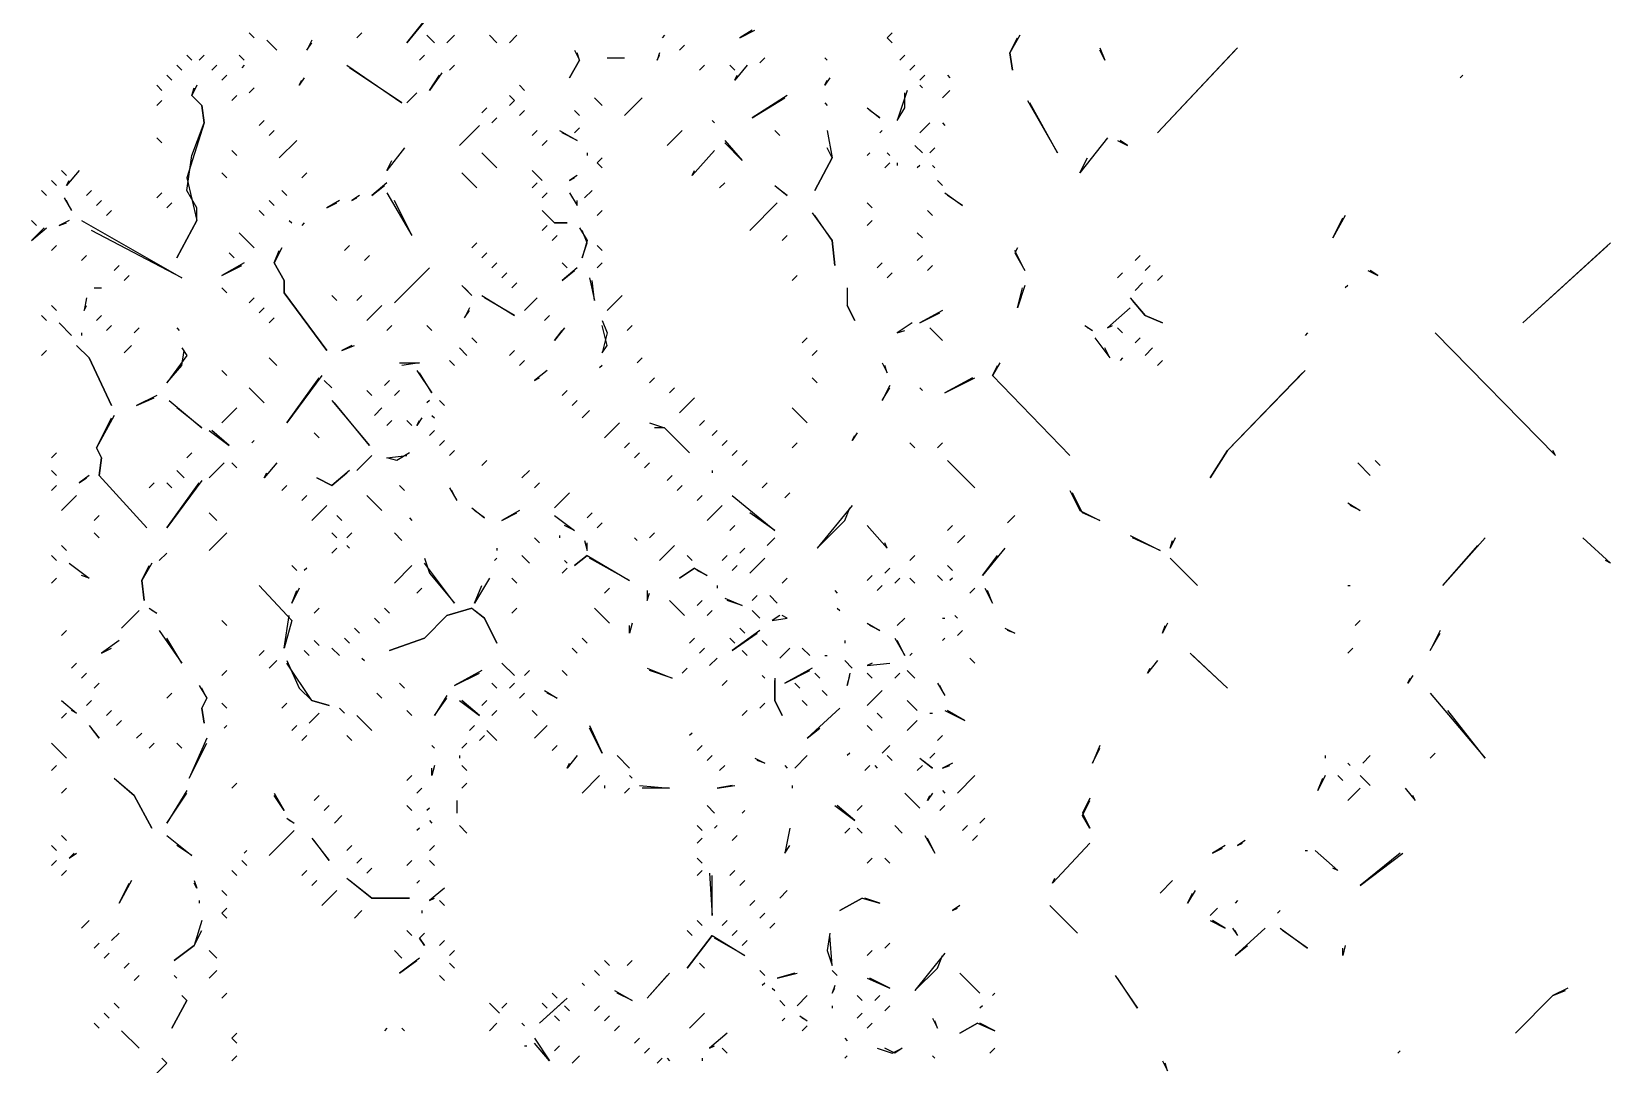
# Model space of a CAD drawing. Extents: x 1 to 2775, y -31 to 2075.
# Drawn here: x 2350.8 to 2456, y 1815.4 to 1884.2 of the extents above; entities that cross this region are included whole.
import ezdxf

# ---------------------------------------------------------------- set-up
doc = ezdxf.new("R2010")
doc.units = 0
doc.layers.add('LINEWORK', color=4, linetype='CONTINUOUS')

msp = doc.modelspace()

# ---------------------------------------------------------------- linework, layer by layer
at = {"layer": 'LINEWORK'}
for points in [[(2377.3333, 1885.3333), (2375.8333, 1883.5), (2377.1667, 1885.1667)], [(2365.3333, 1884.1667), (2365.6667, 1883.8333)], [(2366.5, 1883.6667), (2367.1667, 1883)], [(2369.5, 1883.6667), (2369.1667, 1883), (2369.5, 1883.5)], [(2372.8333, 1884.1667), (2372.5, 1883.8333)], [(2377.1667, 1884), (2377.6667, 1883.5)], [(2379, 1884), (2378.5, 1883.5)], [(2381.3333, 1884), (2381.8333, 1883.5)], [(2383.1667, 1884), (2382.6667, 1883.5)], [(2393, 1884), (2392.8333, 1883.8333)], [(2398.8333, 1884.3333), (2398, 1883.8333), (2399, 1884.3333)], [(2408.1667, 1884.1667), (2407.8333, 1883.8333), (2408.1667, 1883.5), (2407.8333, 1883.8333)], [(2416.6667, 1884), (2416, 1882.8333), (2416.1667, 1881.6667), (2416, 1882.8333), (2416.5, 1883.8333)], [(2361.1667, 1882.6667), (2361.5, 1882.3333)], [(2362.3333, 1882.6667), (2362, 1882.3333)], [(2364.6667, 1882.6667), (2365, 1882.3333)], [(2377, 1882.6667), (2376.6667, 1882.3333)], [(2387, 1883), (2387.3333, 1882.3333), (2386.6667, 1881.1667), (2387.3333, 1882.3333), (2387.1667, 1882.8333)], [(2389.1667, 1882.5), (2390.3333, 1882.5)], [(2392.6667, 1882.8333), (2392.5, 1882.3333), (2392.6667, 1882.6667)], [(2394.3333, 1883.3333), (2394, 1883)], [(2399.6667, 1882.5), (2399.3333, 1882.1667)], [(2403.6667, 1882.5), (2403.8333, 1882.3333)], [(2409, 1882.6667), (2408.6667, 1882.3333)], [(2422, 1883.1667), (2422.3333, 1882.3333), (2422, 1883)], [(2431.1667, 1883.1667), (2425.8333, 1877.5), (2431, 1883)], [(2360.5, 1882), (2360.8333, 1881.6667)], [(2363.1667, 1882), (2362.8333, 1881.6667)], [(2365, 1882), (2364.8333, 1881.8333)], [(2371.8333, 1882), (2375.5, 1879.5), (2372, 1881.8333)], [(2378.1667, 1881.5), (2377.3333, 1880.3333), (2378, 1881.3333)], [(2379, 1882), (2378.6667, 1881.6667)], [(2395.6667, 1882), (2395.3333, 1881.6667)], [(2397.3333, 1882), (2397.6667, 1881.6667)], [(2398.5, 1882), (2397.6667, 1881), (2397.8333, 1881.3333)], [(2409.6667, 1882), (2409.3333, 1881.6667)], [(2359.1667, 1880.6667), (2359.5, 1880.3333)], [(2359.8333, 1881.3333), (2360.1667, 1881)], [(2361.8333, 1880.6667), (2361.5, 1880), (2362.1667, 1879.3333), (2362.3333, 1878.1667), (2361.1667, 1874.5), (2361.8333, 1871.6667), (2360.5, 1869.1667), (2361.8333, 1871.6667), (2361.8333, 1872.5), (2361.1667, 1873.6667), (2361.5, 1876), (2362.3333, 1878.1667), (2362.1667, 1879.3333), (2361.5, 1880), (2361.6667, 1880.5)], [(2363.8333, 1881.3333), (2363.5, 1881)], [(2365.6667, 1880.5), (2365.3333, 1880.1667)], [(2369, 1881.1667), (2368.6667, 1880.6667), (2368.8333, 1881)], [(2383.3333, 1880.6667), (2383.6667, 1880.3333)], [(2404, 1881.1667), (2403.6667, 1880.6667), (2403.8333, 1881)], [(2410.3333, 1881.3333), (2410, 1881)], [(2410, 1880.6667), (2410.1667, 1880.5)], [(2411.8333, 1881.3333), (2412, 1881.1667)], [(2446.1667, 1881.3333), (2446, 1881.1667)], [(2359.5, 1879.6667), (2359.1667, 1879.3333)], [(2364.5, 1880), (2364.1667, 1879.6667)], [(2376.5, 1880.1667), (2375.8333, 1879.5)], [(2382.6667, 1880), (2383, 1879.6667), (2382.6667, 1879.3333), (2383, 1879.6667)], [(2388.3333, 1879.8333), (2388.8333, 1879.3333)], [(2391.5, 1879.8333), (2390.3333, 1878.6667)], [(2401.1667, 1880), (2398.8333, 1878.5), (2401, 1879.8333)], [(2403.6667, 1879.5), (2403.8333, 1879.3333)], [(2409.1667, 1880.3333), (2408.5, 1878.3333), (2409, 1879.1667), (2409, 1880.1667)], [(2412, 1880.3333), (2411.5, 1879.8333)], [(2417.1667, 1879.6667), (2419.1667, 1876.1667), (2417.3333, 1879.5)], [(2366.3333, 1878.3333), (2366, 1878)], [(2381.1667, 1879.1667), (2380.8333, 1878.8333)], [(2381.8333, 1878.5), (2381.5, 1878.1667)], [(2383.6667, 1879), (2383.3333, 1878.6667)], [(2387, 1879), (2387.3333, 1878.6667)], [(2396.1667, 1878.3333), (2396.3333, 1878.1667)], [(2406.5, 1879.1667), (2407.3333, 1878.5), (2406.6667, 1879)], [(2367, 1877.6667), (2366.6667, 1877.3333)], [(2380.6667, 1878), (2379.3333, 1876.6667)], [(2384.5, 1877.6667), (2384.1667, 1877.3333)], [(2386, 1877.6667), (2387.1667, 1877), (2386.1667, 1877.5)], [(2387.3333, 1877.8333), (2387, 1877.5)], [(2394.1667, 1877.6667), (2393.1667, 1876.6667)], [(2400.3333, 1877.6667), (2400.6667, 1877.3333)], [(2403.8333, 1877.6667), (2404.1667, 1875.8333), (2403, 1873.6667), (2404.1667, 1875.8333), (2403.8333, 1876.5)], [(2407.5, 1877.6667), (2407.3333, 1877.5)], [(2410.6667, 1878.1667), (2410, 1877.5)], [(2411.5, 1878.1667), (2411.6667, 1878)], [(2359.1667, 1877.1667), (2359.5, 1876.8333)], [(2364.1667, 1876.3333), (2364.5, 1876)], [(2368.5, 1877), (2367.3333, 1875.8333)], [(2375.6667, 1876.5), (2374.5, 1875), (2374.8333, 1875.6667)], [(2385.1667, 1877), (2384.8333, 1876.6667)], [(2396.3333, 1876.3333), (2394.8333, 1874.6667), (2395, 1875)], [(2397, 1877), (2398.1667, 1875.6667), (2397, 1876.8333)], [(2409.6667, 1876.6667), (2410.1667, 1876.1667)], [(2411, 1876.5), (2410.6667, 1876.1667)], [(2422.5, 1877.1667), (2420.6667, 1874.8333), (2421.1667, 1875.8333)], [(2423.1667, 1877), (2423.8333, 1876.6667), (2423.3333, 1877)], [(2380.8333, 1876.1667), (2381.8333, 1875.1667)], [(2387.8333, 1876.1667), (2387.8333, 1876)], [(2388.8333, 1875.8333), (2388.5, 1875.5), (2388.8333, 1875.1667), (2388.5, 1875.5)], [(2406.6667, 1876.1667), (2406.5, 1876)], [(2408, 1875.5), (2407.6667, 1875.1667)], [(2407.8333, 1876.1667), (2408, 1876)], [(2408.5, 1875.5), (2408.5, 1875.3333)], [(2410, 1875.3333), (2409.8333, 1875.1667)], [(2410.8333, 1875.3333), (2411, 1875.1667)], [(2352.1667, 1874.3333), (2352.5, 1874)], [(2352.8333, 1875), (2353.1667, 1874.6667)], [(2354, 1875), (2353.1667, 1874), (2353.3333, 1874.3333)], [(2363.5, 1874.8333), (2363.8333, 1874.5)], [(2369.1667, 1874.8333), (2368.8333, 1874.5)], [(2374.5, 1874.1667), (2373.5, 1873.3333), (2374.3333, 1874)], [(2379.5, 1874.8333), (2380.5, 1873.8333)], [(2384.1667, 1875), (2384.8333, 1874.3333)], [(2384.5, 1874.1667), (2384.1667, 1873.8333)], [(2387.1667, 1874.6667), (2386.6667, 1874.3333), (2387, 1874.5)], [(2397, 1874.1667), (2396.6667, 1873.8333)], [(2411.1667, 1874.3333), (2411.5, 1874)], [(2351.5, 1873.6667), (2351.8333, 1873.3333)], [(2353, 1873.1667), (2353.5, 1872.3333), (2353.1667, 1873)], [(2354.8333, 1873.6667), (2354.5, 1873.3333)], [(2359.5, 1873.5), (2359.1667, 1873.1667)], [(2367.5, 1873.6667), (2367.8333, 1873.3333)], [(2372.6667, 1873.3333), (2372.1667, 1873), (2372.5, 1873.1667)], [(2374.5, 1873.5), (2376.1667, 1870.6667), (2375, 1873)], [(2385.1667, 1873.5), (2384.8333, 1873.1667)], [(2386.6667, 1873.5), (2387.1667, 1872.6667), (2387.1667, 1873)], [(2388.1667, 1873.6667), (2387.6667, 1873.1667)], [(2400.3333, 1874), (2401.1667, 1873.3333), (2400.5, 1873.8333)], [(2411.6667, 1873.5), (2412.8333, 1872.6667), (2411.8333, 1873.3333)], [(2355.5, 1873), (2355.1667, 1872.6667)], [(2356.1667, 1872.3333), (2355.8333, 1872)], [(2360.1667, 1872.8333), (2359.8333, 1872.5)], [(2366, 1872.3333), (2366.3333, 1872)], [(2366.6667, 1873), (2367, 1872.6667)], [(2371.3333, 1873), (2370.5, 1872.5), (2371.1667, 1872.8333)], [(2384.8333, 1872.3333), (2385.6667, 1871.5), (2386.5, 1871.5), (2385.6667, 1871.5)], [(2388.8333, 1872.3333), (2388.5, 1872)], [(2400.5, 1872.8333), (2398.6667, 1871)], [(2402.8333, 1872.1667), (2404.1667, 1870.3333), (2404.3333, 1868.6667), (2404.1667, 1870.3333), (2403, 1872)], [(2406.5, 1872.8333), (2406.8333, 1872.5)], [(2410.5, 1872.3333), (2410.8333, 1872)], [(2438.3333, 1872), (2437.5, 1870.5), (2438.1667, 1871.8333)], [(2350.8333, 1871.6667), (2351.1667, 1871.3333)], [(2351.6667, 1871.1667), (2350.8333, 1870.3333), (2351.8333, 1871.1667)], [(2353.3333, 1871.6667), (2352.6667, 1871.3333), (2353.1667, 1871.5)], [(2354.1667, 1871.6667), (2360.8333, 1867.8333), (2354.8333, 1871)], [(2368, 1871.6667), (2368.1667, 1871.5)], [(2369, 1871.5), (2368.8333, 1871.3333)], [(2385.1667, 1871.3333), (2384.8333, 1871)], [(2387.3333, 1871.1667), (2387.8333, 1870.3333), (2387.5, 1869.1667), (2387.8333, 1870.1667), (2387.5, 1871)], [(2406.8333, 1871.6667), (2406.5, 1871.3333)], [(2352.5, 1870), (2352.1667, 1869.6667)], [(2364.6667, 1870.8333), (2365.6667, 1869.8333)], [(2372, 1870), (2371.6667, 1869.6667)], [(2380.5, 1870.1667), (2380.1667, 1869.8333)], [(2385.8333, 1870.6667), (2385.5, 1870.3333)], [(2388.5, 1870), (2388.8333, 1869.6667)], [(2401.1667, 1870.6667), (2400.8333, 1870.3333)], [(2409.8333, 1870.8333), (2410.1667, 1870.5)], [(2456, 1870.1667), (2450.1667, 1864.8333), (2455.8333, 1870)], [(2354.5, 1869.3333), (2354.1667, 1869)], [(2365, 1868.8333), (2363.5, 1868), (2364.8333, 1868.6667)], [(2364, 1869.5), (2364.3333, 1869.1667)], [(2367.5, 1869.8333), (2367, 1868.8333), (2367.6667, 1867.6667), (2367.6667, 1866.8333), (2370.5, 1863), (2367.6667, 1866.8333), (2367.6667, 1867.6667), (2367, 1868.8333), (2367.3333, 1869.6667)], [(2373.3333, 1869.3333), (2373, 1869)], [(2381.1667, 1869.5), (2380.8333, 1869.1667)], [(2381.8333, 1868.8333), (2381.5, 1868.5)], [(2386.1667, 1868.8333), (2386.5, 1868.5)], [(2388.8333, 1868.8333), (2388.5, 1868.5)], [(2407.5, 1868.8333), (2407.1667, 1868.5)], [(2410.1667, 1869.3333), (2409.8333, 1869)], [(2416.5, 1869.8333), (2416.3333, 1869.5), (2417, 1868.3333), (2416.3333, 1869.6667)], [(2424.6667, 1869.3333), (2424.3333, 1869)], [(2356.6667, 1868.6667), (2356.3333, 1868.3333)], [(2357.3333, 1868), (2357, 1867.6667)], [(2377.3333, 1868.5), (2375, 1866.1667)], [(2382.5, 1868.1667), (2382.1667, 1867.8333)], [(2387.1667, 1868.5), (2386.1667, 1867.6667), (2387, 1868.3333)], [(2388, 1867.8333), (2388.3333, 1866.3333), (2388.1667, 1867.6667)], [(2401.8333, 1868), (2401.5, 1867.6667)], [(2408.1667, 1868.1667), (2407.8333, 1867.8333)], [(2410.8333, 1868.6667), (2410.5, 1868.3333)], [(2423.5, 1868.1667), (2423.1667, 1867.8333)], [(2425.3333, 1868.6667), (2425, 1868.3333)], [(2426.1667, 1868), (2425.8333, 1867.6667)], [(2439.8333, 1868.3333), (2440.5, 1868), (2440, 1868.3333)], [(2355, 1867.1667), (2355.5, 1867.1667)], [(2363.5, 1867.1667), (2363.8333, 1866.8333)], [(2379.5, 1867.3333), (2380.1667, 1866.6667), (2379.6667, 1867.1667)], [(2383.1667, 1867.5), (2382.8333, 1867.1667)], [(2405.1667, 1867.1667), (2405.1667, 1866), (2405.6667, 1865), (2405.1667, 1866)], [(2417, 1867.3333), (2416.5, 1865.8333), (2416.8333, 1867.1667)], [(2424.8333, 1867.5), (2424.3333, 1867)], [(2438.5, 1867.3333), (2438.3333, 1867.1667)], [(2352.1667, 1866), (2352.5, 1865.6667)], [(2354.5, 1866.5), (2354.3333, 1865.6667), (2354.5, 1866)], [(2365.6667, 1866.5), (2365.3333, 1866.1667)], [(2366.3333, 1865.8333), (2366, 1865.5)], [(2370.8333, 1866.6667), (2371.1667, 1866.3333)], [(2372.8333, 1866.6667), (2372.5, 1866.3333)], [(2374.1667, 1866), (2373.1667, 1865)], [(2380, 1865.8333), (2379.6667, 1865.1667), (2380, 1865.6667)], [(2380.8333, 1866.6667), (2383, 1865.3333), (2381, 1866.5)], [(2384.5, 1866.5), (2383.6667, 1865.6667)], [(2390.1667, 1866.6667), (2389.1667, 1865.6667)], [(2411.5, 1865.6667), (2410, 1864.8333), (2411.3333, 1865.5)], [(2424, 1865.8333), (2422.5, 1864.5), (2422.8333, 1864.6667)], [(2424, 1866.5), (2425, 1865.3333), (2426.1667, 1864.8333), (2425, 1865.3333), (2424.1667, 1866.3333)], [(2351.5, 1865.3333), (2351.8333, 1865)], [(2352.6667, 1864.8333), (2353.5, 1864)], [(2355.5, 1865.3333), (2355.1667, 1865)], [(2356.1667, 1864.6667), (2355.8333, 1864.3333)], [(2367, 1865.1667), (2366.6667, 1864.8333)], [(2374.8333, 1864.6667), (2374.5, 1864.3333)], [(2377.1667, 1864.6667), (2377.5, 1864.3333)], [(2385.3333, 1865.3333), (2385, 1865)], [(2388.8333, 1865), (2389.1667, 1864.1667), (2388.8333, 1862.8333), (2389.1667, 1863.3333), (2388.8333, 1864.6667)], [(2390.8333, 1864.6667), (2390.5, 1864.3333)], [(2409.5, 1864.8333), (2408.5, 1864.1667), (2409, 1864.3333)], [(2421, 1864.6667), (2421.5, 1864.3333), (2421.1667, 1864.5)], [(2354.1667, 1864.1667), (2354.1667, 1864)], [(2358, 1864.5), (2357.6667, 1864.1667)], [(2360.5, 1864.5), (2360.6667, 1864.3333)], [(2380.1667, 1863.8333), (2380.5, 1863.5)], [(2386.3333, 1864.5), (2385.6667, 1863.6667), (2386.1667, 1864.3333)], [(2402.5, 1863.8333), (2402.1667, 1863.5)], [(2410.6667, 1864.5), (2411.5, 1863.6667)], [(2421.6667, 1863.8333), (2422.6667, 1862.5), (2422.3333, 1863.1667)], [(2423.1667, 1864.5), (2423.5, 1864.1667)], [(2424.6667, 1863.8333), (2424.3333, 1863.5)], [(2435.8333, 1864.1667), (2435.6667, 1864)], [(2444.3333, 1864.1667), (2452.3333, 1856), (2452.1667, 1856.3333)], [(2351.8333, 1863), (2351.5, 1862.6667)], [(2353.8333, 1863.3333), (2354.6667, 1862.5), (2356.1667, 1859.3333), (2354.6667, 1862.5)], [(2357.5, 1863.3333), (2357, 1862.8333)], [(2360.8333, 1863.1667), (2361.1667, 1862.6667), (2359.8333, 1860.8333), (2360.8333, 1862), (2361, 1863)], [(2372.1667, 1863.3333), (2371.5, 1863), (2372.3333, 1863.3333)], [(2379.3333, 1863.1667), (2379.8333, 1862.6667)], [(2383, 1863), (2382.6667, 1862.6667)], [(2403.1667, 1863), (2402.8333, 1862.6667)], [(2425.5, 1863.1667), (2425, 1862.6667)], [(2363.5, 1861.6667), (2363.8333, 1861.3333)], [(2366.6667, 1862.5), (2367.1667, 1862)], [(2375.3333, 1862.1667), (2376.6667, 1862.1667), (2375.5, 1862)], [(2376.5, 1861.6667), (2377.5, 1860.1667), (2376.6667, 1861.5)], [(2378.6667, 1862.3333), (2379, 1862)], [(2383.6667, 1862.3333), (2383.3333, 1862)], [(2385.1667, 1861.6667), (2384.3333, 1861), (2384.6667, 1861.1667)], [(2388.8333, 1862), (2388.6667, 1861.8333)], [(2391.5, 1862.5), (2391.1667, 1862.1667)], [(2407.5, 1862.1667), (2407.8333, 1861.5), (2407.6667, 1862)], [(2415.3333, 1862.1667), (2414.8333, 1861.3333), (2420, 1856), (2414.8333, 1861.3333), (2415.1667, 1862)], [(2423.5, 1862.5), (2423.3333, 1862.3333)], [(2426.1667, 1862.3333), (2425.8333, 1862)], [(2435.6667, 1861.6667), (2430.5, 1856.3333), (2429.3333, 1854.5), (2430.5, 1856.3333), (2435.5, 1861.5)], [(2365.3333, 1860.5), (2366.3333, 1859.5)], [(2370.1667, 1861.3333), (2367.8333, 1858.1667), (2370, 1861.1667)], [(2370.3333, 1861), (2370.8333, 1860.5)], [(2374.6667, 1861), (2374.3333, 1860.6667)], [(2392.3333, 1861.1667), (2392, 1860.8333)], [(2393.6667, 1860.5), (2393.3333, 1860.1667)], [(2402.8333, 1861.1667), (2403.1667, 1860.8333)], [(2408, 1860.6667), (2407.5, 1859.6667), (2408, 1860.5)], [(2410, 1860.5), (2410.1667, 1860.3333)], [(2413.5, 1861.1667), (2411.6667, 1860.1667), (2413.6667, 1861.1667)], [(2359.1667, 1860), (2357.8333, 1859.3333), (2359, 1859.8333)], [(2360, 1859.6667), (2362.1667, 1857.8333), (2360.5, 1859.1667)], [(2370.8333, 1859.6667), (2373.3333, 1856.6667), (2371, 1859.5)], [(2373.1667, 1860.3333), (2373.5, 1860)], [(2375.3333, 1860.3333), (2375, 1860)], [(2377.3333, 1859.6667), (2377.1667, 1859.5)], [(2378, 1859.6667), (2378.3333, 1859.3333)], [(2386.5, 1860.3333), (2386.1667, 1860)], [(2387.1667, 1859.6667), (2386.8333, 1859.3333)], [(2395, 1859.8333), (2394, 1858.8333)], [(2356.3333, 1858.6667), (2355.1667, 1856.5), (2355.5, 1855.8333), (2355.3333, 1854.6667), (2358.5, 1851.1667), (2355.3333, 1854.6667), (2355.5, 1855.8333), (2355.1667, 1856.5), (2356.1667, 1858.5)], [(2364.5, 1859.1667), (2363.5, 1858.1667)], [(2374.1667, 1859.1667), (2373.6667, 1858.6667)], [(2374.8333, 1858.3333), (2374.5, 1858)], [(2375.8333, 1858.3333), (2376.1667, 1858)], [(2376.8333, 1858.5), (2376.5, 1858), (2376.6667, 1858.3333)], [(2377.5, 1858.6667), (2377.6667, 1858.5)], [(2388, 1859), (2387.5, 1858.5)], [(2395.6667, 1858.3333), (2395.3333, 1858)], [(2401.5, 1859.1667), (2402.5, 1858.1667)], [(2362.6667, 1857.6667), (2364, 1856.6667), (2362.8333, 1857.6667)], [(2369.6667, 1857.5), (2370, 1857.1667)], [(2377.6667, 1857.6667), (2377.3333, 1857.3333)], [(2390, 1858.1667), (2389, 1857.1667)], [(2392, 1858.1667), (2393, 1857.8333), (2394.6667, 1856.1667), (2393, 1857.8333), (2392.3333, 1857.8333)], [(2396.5, 1857.6667), (2396.1667, 1857.3333)], [(2405.8333, 1857.5), (2405.5, 1857), (2405.6667, 1857.3333)], [(2365.6667, 1857), (2365.5, 1856.8333)], [(2378.3333, 1857), (2378, 1856.6667)], [(2379, 1856.3333), (2378.6667, 1856)], [(2390.6667, 1856.8333), (2390.3333, 1856.5)], [(2397.1667, 1857), (2396.8333, 1856.6667)], [(2397.8333, 1856.3333), (2397.5, 1856)], [(2401.8333, 1856.8333), (2401.5, 1856.5)], [(2409.3333, 1856.8333), (2409.6667, 1856.5)], [(2411.5, 1856.8333), (2411.1667, 1856.5)], [(2352.5, 1856.1667), (2352.1667, 1855.8333)], [(2361.5, 1856.1667), (2361.1667, 1855.8333)], [(2363.6667, 1855.5), (2362.6667, 1854.5)], [(2364.1667, 1855.5), (2364.5, 1855.1667)], [(2367.1667, 1855.5), (2366.3333, 1854.5), (2366.5, 1854.8333)], [(2373.5, 1856), (2372.5, 1855)], [(2376, 1856.1667), (2375.1667, 1855.6667), (2374.5, 1855.8333), (2375.8333, 1856)], [(2381.1667, 1855.6667), (2380.8333, 1855.3333)], [(2391.3333, 1856.1667), (2391, 1855.8333)], [(2392, 1855.5), (2391.6667, 1855.1667)], [(2398.5, 1855.6667), (2398.1667, 1855.3333)], [(2411.8333, 1855.6667), (2413.6667, 1853.8333)], [(2439.1667, 1855.5), (2440, 1854.6667)], [(2440.3333, 1855.6667), (2440.6667, 1855.3333)], [(2352.1667, 1855), (2352.5, 1854.6667)], [(2354.6667, 1854.6667), (2354, 1854.1667), (2354.5, 1854.5)], [(2359, 1854.1667), (2358.6667, 1853.8333)], [(2362.1667, 1854.3333), (2359.8333, 1851.1667), (2362, 1854.1667)], [(2359.8333, 1854.1667), (2360.1667, 1853.8333)], [(2360.5, 1855), (2361, 1854.5)], [(2372, 1855), (2370.8333, 1854), (2369.8333, 1854.5), (2370.8333, 1854), (2371.8333, 1854.8333)], [(2384, 1855), (2383.5, 1854.5)], [(2384.6667, 1854.1667), (2384.3333, 1853.8333)], [(2393.5, 1854.6667), (2393.1667, 1854.3333)], [(2396.1667, 1855), (2396.1667, 1854.8333)], [(2399.8333, 1854.1667), (2399.5, 1853.8333)], [(2352.5, 1854), (2352.1667, 1853.6667)], [(2353.8333, 1853.3333), (2352.8333, 1852.3333)], [(2367.8333, 1854), (2367.5, 1853.6667)], [(2369.1667, 1853.3333), (2368.8333, 1853)], [(2373.1667, 1853.3333), (2374.1667, 1852.3333)], [(2375.3333, 1854), (2375.6667, 1853.6667)], [(2378.6667, 1853.8333), (2379.1667, 1853), (2378.8333, 1853.6667)], [(2386.6667, 1853.5), (2385.6667, 1852.5)], [(2394.1667, 1854), (2393.8333, 1853.6667)], [(2395.5, 1853.3333), (2395.1667, 1853)], [(2397.5, 1853.3333), (2400.3333, 1851), (2398.6667, 1852.1667)], [(2401.3333, 1853.5), (2401, 1853.1667)], [(2420, 1853.6667), (2420.6667, 1852.3333), (2422, 1851.6667), (2420.8333, 1852.1667), (2420.1667, 1853.5)], [(2355.3333, 1852), (2355, 1851.6667)], [(2362.6667, 1852.1667), (2363.1667, 1851.6667)], [(2370.5, 1852.6667), (2369.5, 1851.6667)], [(2371.1667, 1852), (2371.5, 1851.6667)], [(2380.1667, 1852.5), (2381, 1851.8333), (2380.3333, 1852.3333)], [(2383.3333, 1852.3333), (2382.1667, 1851.6667), (2383.1667, 1852.1667)], [(2385.6667, 1852), (2387, 1851), (2386.3333, 1851.3333)], [(2388.1667, 1852.1667), (2387.8333, 1851.8333)], [(2396.8333, 1852.6667), (2395.8333, 1851.6667)], [(2405.5, 1852.6667), (2403.1667, 1849.8333), (2405, 1851.6667), (2405.3333, 1852.5)], [(2416.3333, 1852), (2415.8333, 1851.5)], [(2438.5, 1852.8333), (2439.3333, 1852.3333), (2438.6667, 1852.6667)], [(2376, 1851.8333), (2376.1667, 1851.6667)], [(2388.8333, 1851.5), (2388.5, 1851.1667)], [(2397.6667, 1851.3333), (2397.3333, 1851)], [(2406.5, 1851.3333), (2407.8333, 1849.8333), (2407.6667, 1850.1667)], [(2412.1667, 1851.3333), (2411.8333, 1851)], [(2352.8333, 1850), (2353.1667, 1849.6667)], [(2355, 1850.8333), (2355.3333, 1850.5)], [(2363.8333, 1850.8333), (2362.6667, 1849.6667)], [(2370.8333, 1850.8333), (2371.1667, 1850.5)], [(2372.1667, 1850.8333), (2371.8333, 1850.5)], [(2371.8333, 1850), (2372, 1849.8333)], [(2375, 1850.8333), (2375.5, 1850.3333)], [(2384.3333, 1850.5), (2384.6667, 1850.1667)], [(2386, 1850.6667), (2386, 1850.5)], [(2387.6667, 1850.3333), (2387.8333, 1849.6667), (2387.8333, 1850.1667)], [(2391, 1850.5), (2391.1667, 1850.3333)], [(2392.3333, 1850.8333), (2392, 1850.5)], [(2393.6667, 1850), (2392.6667, 1849)], [(2400.3333, 1850.5), (2399.8333, 1850)], [(2413, 1850.6667), (2412.5, 1850.1667)], [(2424, 1850.6667), (2426, 1849.6667), (2424.1667, 1850.5)], [(2427, 1850.5), (2426.6667, 1849.8333), (2426.8333, 1850.3333)], [(2447.6667, 1850.5), (2444.8333, 1847.3333), (2447.1667, 1850)], [(2454.1667, 1850.5), (2456, 1848.8333), (2455.6667, 1849)], [(2352.1667, 1849.3333), (2352.5, 1849)], [(2353.3333, 1848.8333), (2354.6667, 1847.8333), (2354.1667, 1848)], [(2358.8333, 1848.8333), (2358.1667, 1847.6667), (2358.3333, 1846.3333), (2358.1667, 1847.6667), (2358.6667, 1848.6667)], [(2359.8333, 1849.5), (2359.3333, 1849)], [(2371.1667, 1849.8333), (2370.8333, 1849.5)], [(2377, 1849.1667), (2377.3333, 1848.1667), (2379, 1846.1667), (2377, 1848.8333)], [(2381.8333, 1849.1667), (2381.6667, 1849)], [(2381.8333, 1849.8333), (2381.8333, 1849.6667)], [(2383.5, 1849.3333), (2384, 1848.8333)], [(2386.3333, 1849), (2386.5, 1848.8333)], [(2387.8333, 1849.3333), (2387, 1848.6667), (2387.8333, 1849.3333), (2390.6667, 1847.6667), (2388, 1849.1667)], [(2394.5, 1849.3333), (2394.8333, 1849)], [(2397.1667, 1849.3333), (2396.8333, 1849)], [(2398.3333, 1849.8333), (2398, 1849.5)], [(2399.6667, 1849.1667), (2398.6667, 1848.1667)], [(2409.6667, 1849.3333), (2409.3333, 1849)], [(2415.6667, 1849.8333), (2414.1667, 1848), (2415.1667, 1849.3333)], [(2426.6667, 1849.1667), (2428.5, 1847.3333)], [(2352.5, 1847.8333), (2352.1667, 1847.5)], [(2368.1667, 1848.6667), (2368.5, 1848.3333)], [(2369.1667, 1848.5), (2369, 1848.3333)], [(2376.1667, 1848.6667), (2375, 1847.5)], [(2381.3333, 1847.8333), (2380.3333, 1846.1667), (2380.8333, 1847.3333)], [(2382.8333, 1847.8333), (2383.1667, 1847.5)], [(2386.5, 1848.5), (2386.1667, 1848.1667)], [(2395, 1848.5), (2394, 1847.8333), (2395, 1848.5), (2395.8333, 1848), (2395.1667, 1848.3333)], [(2397.8333, 1848.6667), (2397.5, 1848.3333)], [(2401.1667, 1847.8333), (2400.8333, 1847.5)], [(2406.8333, 1848), (2406.5, 1847.6667)], [(2408, 1848.5), (2407.6667, 1848.1667)], [(2408.6667, 1847.8333), (2408.3333, 1847.5)], [(2409.3333, 1847.8333), (2409.6667, 1847.5)], [(2411.1667, 1848), (2411.5, 1847.6667)], [(2411.8333, 1848.6667), (2412.1667, 1848.3333)], [(2412.1667, 1847.8333), (2412, 1847.6667)], [(2366, 1847.3333), (2368.1667, 1845), (2367.6667, 1843.1667), (2368, 1845.3333)], [(2368.6667, 1847.1667), (2368.1667, 1846.1667), (2368.5, 1847)], [(2376.8333, 1847.1667), (2376.5, 1846.8333)], [(2389.3333, 1847.1667), (2389, 1846.8333)], [(2391.8333, 1847), (2391.8333, 1846.3333), (2392, 1846.8333)], [(2396.5, 1847.3333), (2396.5, 1847.1667)], [(2404.3333, 1847), (2404.5, 1846.8333)], [(2407.5, 1847.3333), (2407.1667, 1847)], [(2413.6667, 1847.1667), (2413.3333, 1846.8333)], [(2414.3333, 1847.1667), (2414.8333, 1846.1667), (2414.5, 1847)], [(2438.5, 1847.3333), (2438.6667, 1847.3333)], [(2358.6667, 1845.8333), (2359.1667, 1845.5), (2358.8333, 1845.6667)], [(2370, 1845.8333), (2369.6667, 1845.5)], [(2374.3333, 1845.8333), (2374.6667, 1845.5)], [(2380.1667, 1845.8333), (2378.5, 1845.3333), (2377, 1843.8333), (2374.6667, 1843), (2377, 1843.8333), (2378.5, 1845.3333), (2380.1667, 1845.8333), (2381, 1845.1667), (2381.8333, 1843.5), (2381, 1845.1667), (2380.3333, 1845.6667)], [(2383.1667, 1845.8333), (2382.8333, 1845.5)], [(2388.3333, 1845.8333), (2389.3333, 1844.8333)], [(2393.3333, 1846.3333), (2394.3333, 1845.3333)], [(2395.5, 1846.3333), (2395.1667, 1846)], [(2397, 1846.5), (2398.1667, 1846), (2397.1667, 1846.3333)], [(2399.1667, 1846.6667), (2398.8333, 1846.3333)], [(2400, 1846.6667), (2400.5, 1846.1667)], [(2404.5, 1845.8333), (2404.6667, 1845.6667)], [(2358, 1845.6667), (2356.8333, 1844.5)], [(2363.5, 1845), (2363.8333, 1844.6667)], [(2373.6667, 1845.1667), (2374, 1844.8333)], [(2390.8333, 1844.8333), (2390.6667, 1844.1667), (2390.6667, 1844.6667)], [(2396.1667, 1845.6667), (2395.8333, 1845.3333)], [(2398.8333, 1845.6667), (2399.3333, 1845.1667)], [(2400.6667, 1845.3333), (2400.1667, 1845), (2401.1667, 1845.1667), (2400.8333, 1845.3333)], [(2406.5, 1844.8333), (2407.3333, 1844.3333), (2406.6667, 1844.6667)], [(2409, 1845.1667), (2408.5, 1844.6667)], [(2411.5, 1845.1667), (2411.6667, 1845.1667)], [(2412.3333, 1845.3333), (2412.5, 1845.1667)], [(2426.5, 1844.8333), (2426.1667, 1844.1667), (2426.3333, 1844.6667)], [(2439.3333, 1845), (2439, 1844.6667)], [(2353.1667, 1844.3333), (2352.8333, 1844)], [(2356.6667, 1843.6667), (2355.5, 1842.8333), (2356.1667, 1843.1667)], [(2359.3333, 1844.3333), (2360.8333, 1842.1667), (2359.8333, 1843.8333)], [(2369.6667, 1843.6667), (2370, 1843.3333)], [(2371.6667, 1843.8333), (2372, 1843.5)], [(2372.3333, 1844.5), (2372.6667, 1844.1667)], [(2387.5, 1843.8333), (2387.8333, 1843.5)], [(2395, 1843.8333), (2394.6667, 1843.5)], [(2397.3333, 1843.8333), (2397.6667, 1843.5)], [(2399.3333, 1844.3333), (2397.5, 1843), (2399.1667, 1844.1667)], [(2398, 1844.5), (2398.3333, 1844.1667)], [(2399.5, 1843.6667), (2399.8333, 1843.3333)], [(2405, 1843.6667), (2405, 1843.5)], [(2408.3333, 1843.8333), (2409, 1842.6667), (2408.5, 1843.6667)], [(2411.6667, 1843.8333), (2411.5, 1843.6667)], [(2412.8333, 1844.3333), (2412.5, 1844)], [(2415.6667, 1844.5), (2416.3333, 1844.1667), (2415.8333, 1844.3333)], [(2444.6667, 1844.3333), (2444, 1843), (2444.6667, 1844.1667)], [(2366.3333, 1843), (2366, 1842.6667)], [(2369, 1843), (2369.3333, 1842.6667)], [(2370.8333, 1843.1667), (2371.3333, 1842.6667)], [(2386.8333, 1843.1667), (2387.1667, 1842.8333)], [(2395.6667, 1843.1667), (2395.3333, 1842.8333)], [(2398.1667, 1843), (2398.5, 1842.6667)], [(2401.3333, 1843.1667), (2400.6667, 1842.5)], [(2402.1667, 1843.1667), (2402.6667, 1842.6667)], [(2403.6667, 1842.6667), (2403.8333, 1842.6667)], [(2409.5, 1842.8333), (2409.3333, 1842.6667)], [(2428, 1842.8333), (2430.5, 1840.5), (2428.1667, 1842.6667)], [(2438.8333, 1843.1667), (2438.5, 1842.8333)], [(2353.8333, 1842.1667), (2353.5, 1841.8333)], [(2354.5, 1841.5), (2354.1667, 1841.1667)], [(2363.8333, 1841.6667), (2363.5, 1841.3333)], [(2367.1667, 1842.3333), (2366.6667, 1841.8333)], [(2367.8333, 1842.3333), (2368.6667, 1840.5), (2369.5, 1839.6667), (2370.6667, 1839.3333), (2369.5, 1839.6667), (2367.8333, 1842.1667)], [(2372.8333, 1842.5), (2373, 1842.3333)], [(2380.8333, 1841.6667), (2379, 1840.6667), (2380.6667, 1841.5)], [(2382.1667, 1842.1667), (2383, 1841.3333)], [(2384, 1841.6667), (2383.6667, 1841.3333)], [(2386.1667, 1841.6667), (2386.5, 1841.3333)], [(2391.8333, 1841.8333), (2393.5, 1841.1667), (2392, 1841.6667)], [(2394.5, 1841.8333), (2394.1667, 1841.5)], [(2396.5, 1842.5), (2396, 1842)], [(2402.8333, 1841.8333), (2401, 1840.8333), (2402.6667, 1841.6667)], [(2403, 1841.5), (2403.3333, 1841.1667)], [(2405, 1842.3333), (2405.5, 1841.8333)], [(2405.3333, 1841.5), (2405.1667, 1840.6667), (2405.3333, 1841.3333)], [(2406.8333, 1842.1667), (2406.5, 1842), (2408, 1842.1667)], [(2406.5, 1841.5), (2406.8333, 1841.1667)], [(2408.6667, 1841.5), (2408.3333, 1841.1667)], [(2409.1667, 1841.6667), (2409.6667, 1841.1667)], [(2413.3333, 1842.5), (2413.6667, 1842.1667)], [(2425.8333, 1842.3333), (2425.1667, 1841.5), (2425.3333, 1841.8333)], [(2355.3333, 1840.8333), (2355, 1840.5)], [(2362, 1840.6667), (2362.5, 1839.8333), (2362.1667, 1839.1667), (2362.3333, 1838.1667), (2362.1667, 1839.1667), (2362.5, 1839.8333), (2362.1667, 1840.5)], [(2375.3333, 1840.8333), (2375.6667, 1840.5)], [(2381.5, 1840.8333), (2381.8333, 1840.5)], [(2383, 1840.8333), (2382.6667, 1840.5)], [(2397.1667, 1841), (2396.8333, 1840.6667)], [(2399.5, 1841.3333), (2399.6667, 1841.1667)], [(2400.3333, 1841.1667), (2400.3333, 1839.6667), (2400.8333, 1838.6667), (2400.3333, 1839.6667), (2400.3333, 1841)], [(2401.6667, 1840.8333), (2402, 1840.5)], [(2411.1667, 1840.8333), (2411.6667, 1840), (2411.3333, 1840.6667)], [(2442.8333, 1841.3333), (2442.5, 1840.8333), (2442.6667, 1841.1667)], [(2352.8333, 1839.6667), (2353.8333, 1838.8333), (2353.5, 1839)], [(2354.8333, 1839.6667), (2354.5, 1839.3333)], [(2360.1667, 1840.1667), (2359.8333, 1839.8333)], [(2363.5, 1839.5), (2363.8333, 1839.1667)], [(2367.8333, 1839.5), (2367.5, 1839.1667)], [(2373.8333, 1840.1667), (2374.1667, 1839.8333)], [(2378.5, 1840), (2377.6667, 1838.6667), (2378.5, 1839.8333)], [(2379.3333, 1839.6667), (2380.6667, 1838.6667), (2379.5, 1839.6667)], [(2381.1667, 1839.6667), (2380.8333, 1839.3333)], [(2383.6667, 1840.1667), (2383.3333, 1839.8333)], [(2385, 1840.3333), (2385.8333, 1839.8333), (2385.1667, 1840.1667)], [(2399.6667, 1839.5), (2399.3333, 1839.1667)], [(2402.1667, 1839.6667), (2402.5, 1839.3333)], [(2403.5, 1840.3333), (2403.8333, 1840)], [(2407.5, 1840.3333), (2406.5, 1839.3333)], [(2409.1667, 1839.6667), (2409.8333, 1839)], [(2444, 1840.1667), (2447.6667, 1835.8333), (2445.1667, 1839)], [(2353.1667, 1838.8333), (2352.8333, 1838.5)], [(2356.1667, 1839), (2355.8333, 1838.6667)], [(2356.8333, 1838.3333), (2356.5, 1838)], [(2370, 1838.8333), (2369.3333, 1838.1667)], [(2371.3333, 1839.1667), (2371.6667, 1838.8333)], [(2372.5, 1838.6667), (2373.5, 1837.6667)], [(2375.8333, 1839), (2376.1667, 1838.6667)], [(2381.8333, 1839), (2381.5, 1838.6667)], [(2384.1667, 1839), (2384.5, 1838.6667)], [(2398.5, 1839), (2398.1667, 1838.6667)], [(2404.6667, 1839.1667), (2402.5, 1837.1667), (2403.3333, 1837.8333)], [(2407.1667, 1838.8333), (2407.5, 1838.5)], [(2409.8333, 1838.3333), (2409.1667, 1837.6667)], [(2410.6667, 1838.8333), (2410.8333, 1838.8333)], [(2411.6667, 1839), (2413, 1838.3333), (2411.8333, 1839)], [(2354.6667, 1838), (2355.3333, 1837.1667), (2354.8333, 1837.8333)], [(2358.1667, 1837.5), (2357.8333, 1837.1667)], [(2363.8333, 1838), (2363.6667, 1837.8333)], [(2368.5, 1838), (2368.1667, 1837.6667)], [(2369.1667, 1837.3333), (2368.8333, 1837)], [(2371.8333, 1837.3333), (2372.1667, 1837)], [(2380.3333, 1838), (2380, 1837.6667)], [(2381, 1837.3333), (2380.6667, 1837)], [(2381.1667, 1837.6667), (2381.8333, 1837)], [(2385.1667, 1838), (2384.3333, 1837.1667)], [(2388, 1838), (2388.8333, 1836.1667), (2388, 1837.8333)], [(2394.8333, 1837.5), (2394.6667, 1837.3333)], [(2406.5, 1838), (2406.8333, 1837.6667)], [(2411.5, 1837.3333), (2411.1667, 1837)], [(2352.1667, 1836.8333), (2353.1667, 1835.8333)], [(2359, 1836.8333), (2358.6667, 1836.5)], [(2360.5, 1836.8333), (2360.8333, 1836.5)], [(2362.5, 1837.1667), (2361.3333, 1834.5), (2362.5, 1836.8333)], [(2377.5, 1836.6667), (2377.6667, 1836.5)], [(2379.8333, 1836.8333), (2379.5, 1836.5)], [(2385.8333, 1836.6667), (2385.5, 1836.3333)], [(2395.5, 1836.6667), (2395.1667, 1836.3333)], [(2408, 1836.6667), (2407.5, 1836.1667)], [(2422, 1836.6667), (2421.5, 1835.5), (2422, 1836.5)], [(2352.5, 1835.3333), (2352.1667, 1835)], [(2377.6667, 1835.3333), (2377.5, 1834.6667), (2377.5, 1835.1667)], [(2379.3333, 1836), (2379.3333, 1835.8333)], [(2379.5, 1835.3333), (2379.8333, 1835)], [(2387.1667, 1836), (2386.5, 1835.1667), (2386.6667, 1835.5)], [(2389.8333, 1836), (2390.6667, 1835.1667)], [(2396.1667, 1836), (2395.8333, 1835.6667)], [(2397, 1835.3333), (2396.6667, 1835)], [(2399, 1835.8333), (2399.6667, 1835.5), (2399.1667, 1835.6667)], [(2401, 1835.3333), (2401.1667, 1835.1667)], [(2402.5, 1836), (2401.6667, 1835.1667)], [(2405.3333, 1836.1667), (2405.1667, 1836)], [(2406.6667, 1835.3333), (2406.3333, 1835)], [(2407, 1835.3333), (2407.1667, 1835.1667)], [(2407.8333, 1836), (2408.1667, 1835.6667)], [(2410.1667, 1835.3333), (2409.8333, 1835)], [(2410, 1835.8333), (2410.8333, 1835.1667), (2410.1667, 1835.6667)], [(2411, 1836.1667), (2410.6667, 1835.8333)], [(2412.1667, 1835.5), (2411.5, 1835.1667), (2412, 1835.3333)], [(2437, 1836), (2437, 1835.8333)], [(2438.5, 1835.5), (2438.6667, 1835.3333)], [(2440, 1836), (2439.5, 1835.5)], [(2444.3333, 1836.1667), (2444, 1835.8333)], [(2356.3333, 1834.5), (2357.6667, 1833.3333), (2358.8333, 1831.1667), (2357.6667, 1833.3333), (2356.5, 1834.3333)], [(2364.5, 1834.1667), (2364.1667, 1833.8333)], [(2376.1667, 1834.6667), (2375.8333, 1834.3333)], [(2379.8333, 1834.1667), (2379.5, 1833.8333)], [(2388.6667, 1834.6667), (2387.5, 1833.5)], [(2390.6667, 1834.6667), (2390.8333, 1834.5)], [(2413.6667, 1834.6667), (2412.5, 1833.5)], [(2437, 1834.6667), (2436.5, 1833.6667), (2436.8333, 1834.5)], [(2437.8333, 1834.6667), (2438.1667, 1834.3333)], [(2439.3333, 1834.6667), (2440, 1834), (2439.5, 1834.5)], [(2353.1667, 1833.8333), (2352.8333, 1833.5)], [(2361.1667, 1833.6667), (2359.8333, 1831.5), (2361.1667, 1833.5)], [(2367, 1833.5), (2367.6667, 1832.3333), (2367, 1833.3333)], [(2370, 1833.3333), (2369.6667, 1833)], [(2376.8333, 1833.8333), (2376.5, 1833.5)], [(2389, 1834), (2389, 1833.8333)], [(2390.6667, 1833.8333), (2390.3333, 1833.5)], [(2391.3333, 1834), (2393.3333, 1833.8333), (2391.5, 1833.8333)], [(2397.5, 1834), (2396.5, 1833.8333), (2397.6667, 1834)], [(2401.5, 1834), (2401.5, 1833.8333)], [(2409, 1833.5), (2410, 1832.5)], [(2410.8333, 1833.5), (2410.5, 1833), (2410.6667, 1833.3333)], [(2411.5, 1833.6667), (2411.6667, 1833.5)], [(2421.3333, 1833.1667), (2420.8333, 1832.1667), (2421.3333, 1831.1667), (2420.8333, 1832), (2421.3333, 1833)], [(2439.3333, 1833.8333), (2438.5, 1833)], [(2442.3333, 1833.8333), (2443, 1833), (2442.8333, 1833.3333)], [(2370.6667, 1832.6667), (2370.3333, 1832.3333)], [(2375.8333, 1832.6667), (2376.1667, 1832.3333)], [(2377.3333, 1832.5), (2377.1667, 1832.3333)], [(2379.1667, 1833), (2379.1667, 1832.1667)], [(2395.8333, 1832.6667), (2396.3333, 1832.1667)], [(2398.3333, 1832.3333), (2398.1667, 1832.1667)], [(2404.3333, 1832.6667), (2405.6667, 1831.6667), (2404.5, 1832.6667)], [(2406.1667, 1832.6667), (2405.8333, 1832.3333)], [(2411.6667, 1832.6667), (2411.3333, 1832.3333)], [(2368.3333, 1831), (2366.6667, 1829.3333)], [(2367.8333, 1831.8333), (2368.3333, 1831.5), (2368, 1831.6667)], [(2371.5, 1832), (2371, 1831.5)], [(2376.6667, 1831.1667), (2376.5, 1831)], [(2377.3333, 1831.6667), (2377.5, 1831.5)], [(2379.3333, 1831.3333), (2379.8333, 1830.8333)], [(2395.1667, 1831.3333), (2395.5, 1831)], [(2396.5, 1831.3333), (2396.3333, 1831.1667)], [(2401.3333, 1831.1667), (2401, 1829.5), (2401.3333, 1830)], [(2405.3333, 1831.1667), (2405, 1830.8333)], [(2405.8333, 1831.1667), (2406.1667, 1830.8333)], [(2408.3333, 1831.3333), (2408.8333, 1830.8333)], [(2413.1667, 1831.3333), (2412.8333, 1831)], [(2414.3333, 1831.8333), (2414, 1831.5)], [(2352.1667, 1830), (2352.5, 1829.6667)], [(2352.8333, 1830.6667), (2353.1667, 1830.3333)], [(2359.8333, 1830.6667), (2361.5, 1829.3333), (2360.5, 1830)], [(2369.5, 1830.5), (2370.6667, 1829), (2369.6667, 1830.3333)], [(2372.1667, 1830), (2371.8333, 1829.6667)], [(2377.6667, 1830), (2377.3333, 1829.6667)], [(2395.5, 1830.5), (2395.1667, 1830.1667)], [(2397.8333, 1830.6667), (2397.5, 1830.3333)], [(2410.3333, 1830.6667), (2411, 1829.5), (2410.5, 1830.5)], [(2413.8333, 1830.6667), (2413.5, 1830.3333)], [(2421.3333, 1830.1667), (2418.8333, 1827.5), (2419, 1827.8333)], [(2430.3333, 1830), (2429.5, 1829.5), (2430.1667, 1829.8333)], [(2431.6667, 1830.3333), (2431.1667, 1830), (2431.5, 1830.1667)], [(2352.5, 1829), (2352.1667, 1828.6667)], [(2353.6667, 1829.5), (2353.3333, 1829.1667), (2353.8333, 1829.5)], [(2364.8333, 1829), (2365.1667, 1828.6667)], [(2365.1667, 1829.6667), (2365, 1829.5)], [(2372.8333, 1829.1667), (2372.5, 1828.8333)], [(2376.1667, 1829), (2375.8333, 1828.6667)], [(2377.3333, 1829), (2377.6667, 1828.6667)], [(2395.1667, 1829.1667), (2395.5, 1828.8333)], [(2406.8333, 1829.1667), (2406.5, 1828.8333)], [(2407.6667, 1829.1667), (2408, 1828.8333)], [(2435.6667, 1829.6667), (2435.8333, 1829.6667)], [(2436.3333, 1829.6667), (2437.8333, 1828.3333), (2437.5, 1828.5)], [(2442, 1829.5), (2439.3333, 1827.3333), (2442.1667, 1829.5)], [(2353.1667, 1828.3333), (2352.8333, 1828)], [(2364.1667, 1828.3333), (2364.5, 1828)], [(2369.1667, 1828.3333), (2368.8333, 1828)], [(2371.8333, 1827.8333), (2373.5, 1826.5), (2376, 1826.5), (2373.5, 1826.5), (2372, 1827.6667)], [(2373.5, 1828.5), (2373.1667, 1828.1667)], [(2395.5, 1828.3333), (2395.1667, 1828)], [(2396, 1828.1667), (2396.1667, 1825.3333), (2396.1667, 1828)], [(2397.6667, 1828.3333), (2397.3333, 1828)], [(2357.5, 1827.6667), (2356.6667, 1826.1667), (2357.3333, 1827.5)], [(2361.6667, 1827.6667), (2361.8333, 1827.1667), (2361.6667, 1827.5)], [(2363.5, 1827), (2363.8333, 1826.6667)], [(2369.8333, 1827.6667), (2369.5, 1827.3333)], [(2371.1667, 1827), (2370.1667, 1826)], [(2376.6667, 1827.6667), (2376.5, 1827.5)], [(2378.3333, 1827.1667), (2377.3333, 1826.3333), (2377.6667, 1826.5)], [(2398.3333, 1827.6667), (2398, 1827.3333)], [(2401.1667, 1827), (2400.6667, 1826.5)], [(2426.8333, 1827.6667), (2426, 1826.8333)], [(2428.3333, 1827), (2427.8333, 1826.1667), (2428.1667, 1826.8333)], [(2362, 1826.3333), (2362, 1826.1667)], [(2363.8333, 1825.8333), (2363.5, 1825.5), (2363.8333, 1825.1667), (2363.5, 1825.5)], [(2378, 1826.3333), (2378.3333, 1826)], [(2399, 1826.3333), (2398.6667, 1826)], [(2406.1667, 1826.5), (2404.6667, 1825.6667), (2406.1667, 1826.5), (2407.3333, 1826.1667), (2406.3333, 1826.5)], [(2412.6667, 1826), (2412.1667, 1825.6667), (2412.5, 1825.8333)], [(2418.6667, 1826), (2420.5, 1824.1667)], [(2429.8333, 1825.8333), (2429.3333, 1825.3333)], [(2431.1667, 1826.3333), (2431, 1826.1667)], [(2354.6667, 1825), (2354.1667, 1824.5)], [(2362.1667, 1825), (2361.6667, 1823.3333), (2360.3333, 1822.3333), (2361.6667, 1823.3333), (2362.1667, 1824.3333)], [(2372.8333, 1825.6667), (2372.3333, 1825.1667)], [(2376.8333, 1825.6667), (2376.8333, 1825.5)], [(2395.1667, 1825), (2395.5, 1824.6667)], [(2397.1667, 1825), (2396.8333, 1824.6667)], [(2399.6667, 1825.5), (2399.3333, 1825.1667)], [(2400.3333, 1824.8333), (2400, 1824.5)], [(2429.3333, 1825), (2430.3333, 1824.5), (2429.5, 1825)], [(2434, 1825.6667), (2433.8333, 1825.5)], [(2356.6667, 1824.1667), (2356.1667, 1823.6667)], [(2375.8333, 1824.3333), (2376.1667, 1824)], [(2377, 1824.1667), (2376.6667, 1823.8333), (2377, 1823.3333), (2376.6667, 1823.8333)], [(2378.3333, 1823.6667), (2378, 1823.3333)], [(2394.5, 1824.3333), (2394.8333, 1824)], [(2396.1667, 1824), (2394.5, 1821.8333), (2396.1667, 1824), (2398.3333, 1822.6667), (2396.3333, 1823.8333)], [(2397.8333, 1824.3333), (2397.5, 1824)], [(2398.5, 1823.6667), (2398.1667, 1823.3333)], [(2404, 1824.1667), (2403.8333, 1823), (2404.1667, 1822), (2404, 1824)], [(2430.8333, 1824.5), (2431.1667, 1824), (2431, 1824.3333)], [(2433, 1824.5), (2431, 1822.6667), (2431.8333, 1823.3333)], [(2434, 1824.5), (2435.8333, 1823.1667), (2434.1667, 1824.3333)], [(2355.3333, 1823.5), (2355, 1823.1667)], [(2356, 1822.8333), (2355.6667, 1822.5)], [(2362.6667, 1823), (2363.1667, 1822.5)], [(2375, 1823), (2375.5, 1822.5)], [(2379, 1823), (2378.6667, 1822.6667)], [(2406.8333, 1823), (2406.5, 1822.6667)], [(2408, 1823.5), (2407.6667, 1823.1667)], [(2411.6667, 1822.8333), (2409.6667, 1820.3333), (2411.1667, 1821.8333), (2411.5, 1822.6667)], [(2438.3333, 1823.3333), (2438.1667, 1822.6667), (2438.1667, 1823.1667)], [(2357.3333, 1822.1667), (2357, 1821.8333)], [(2363.1667, 1821.6667), (2362.6667, 1821.1667)], [(2376.6667, 1822.5), (2375.3333, 1821.5), (2376.5, 1822.3333)], [(2378.6667, 1822.1667), (2379, 1821.8333)], [(2388.3333, 1821.6667), (2388.6667, 1821.3333)], [(2389, 1822.3333), (2389.3333, 1822)], [(2390.8333, 1822.3333), (2390.5, 1822)], [(2393.3333, 1821.5), (2391.8333, 1819.8333), (2393.1667, 1821.3333)], [(2395.3333, 1822.1667), (2395.6667, 1821.8333)], [(2399.3333, 1821.6667), (2399.6667, 1821.3333)], [(2401.6667, 1821.5), (2400.5, 1821.1667), (2401.8333, 1821.5)], [(2404.1667, 1821.6667), (2404.5, 1821.3333)], [(2412.6667, 1821.5), (2414, 1820.1667)], [(2358, 1821.3333), (2357.6667, 1821)], [(2360.3333, 1821.3333), (2360.5, 1821.1667)], [(2378, 1821.3333), (2378.3333, 1821)], [(2387.5, 1820.8333), (2387.6667, 1820.6667)], [(2399.6667, 1820.8333), (2399.5, 1820.6667)], [(2400.1667, 1820.5), (2400.3333, 1820.3333)], [(2404.3333, 1820.6667), (2404.1667, 1820.1667), (2404.3333, 1820.5)], [(2406.5, 1821.1667), (2408, 1820.5), (2406.6667, 1821.1667)], [(2423, 1821.3333), (2424.5, 1819.1667), (2423.1667, 1821.1667)], [(2453.1667, 1820.5), (2452.1667, 1820), (2449.6667, 1817.5), (2452.1667, 1820), (2453, 1820.3333)], [(2356.3333, 1819.5), (2356.6667, 1819.1667)], [(2360.8333, 1820), (2361.1667, 1819.6667), (2360.1667, 1817.8333), (2361.1667, 1819.6667)], [(2363.8333, 1820.1667), (2363.5, 1819.8333)], [(2381.3333, 1819.5), (2382, 1818.8333)], [(2382.5, 1819.5), (2382.1667, 1819.1667)], [(2386.5, 1819.8333), (2384.6667, 1818.1667), (2386.3333, 1819.6667)], [(2384.8333, 1819.5), (2385.1667, 1819.1667)], [(2385.5, 1820.1667), (2385.8333, 1819.8333)], [(2389.6667, 1820.3333), (2390.8333, 1819.6667), (2389.8333, 1820.1667)], [(2400.6667, 1819.6667), (2401, 1819.3333)], [(2402.5, 1820), (2401.8333, 1819.3333)], [(2405.8333, 1820), (2406.1667, 1819.6667)], [(2407.3333, 1820), (2407, 1819.6667)], [(2415, 1820.1667), (2414.8333, 1820)], [(2355.6667, 1818.8333), (2356, 1818.5)], [(2385.6667, 1818.6667), (2386, 1818.3333)], [(2386.3333, 1819.3333), (2386.6667, 1819)], [(2388.6667, 1819.3333), (2388.3333, 1819)], [(2389.3333, 1818.6667), (2389, 1818.3333)], [(2395.6667, 1818.8333), (2394.6667, 1817.8333)], [(2401, 1818.5), (2400.8333, 1818.3333)], [(2402, 1818.6667), (2402.5, 1818.3333), (2402.1667, 1818.5)], [(2404.1667, 1819.3333), (2404.1667, 1819.1667)], [(2406.1667, 1818.8333), (2405.8333, 1818.5)], [(2408, 1819.3333), (2407.6667, 1819)], [(2410.8333, 1818.5), (2411.1667, 1817.8333), (2411, 1818.3333)], [(2414.1667, 1819.3333), (2414, 1819.1667)], [(2355, 1818.1667), (2355.3333, 1817.8333)], [(2356.8333, 1817.6667), (2358, 1816.5)], [(2364.5, 1817.5), (2364.1667, 1817.1667), (2364.5, 1816.8333), (2364.1667, 1817.1667)], [(2374.5, 1817.8333), (2374.3333, 1817.6667)], [(2375.5, 1817.8333), (2375.6667, 1817.6667)], [(2381.8333, 1818.1667), (2381.3333, 1817.6667)], [(2383.5, 1818.1667), (2383.6667, 1818)], [(2390, 1818), (2389.6667, 1817.6667)], [(2397.1667, 1817.5), (2396, 1816.5), (2396.3333, 1816.6667)], [(2402.5, 1818), (2402.1667, 1817.6667)], [(2406.8333, 1818.1667), (2406.5, 1817.8333)], [(2413.8333, 1818.1667), (2412.6667, 1817.5), (2413.8333, 1818.1667), (2415, 1817.6667), (2414, 1818.1667)], [(2383.6667, 1816.6667), (2383.8333, 1816.6667)], [(2384.3333, 1817.1667), (2385.3333, 1815.6667), (2384.3333, 1816.8333)], [(2386, 1816.6667), (2385.6667, 1816.3333)], [(2391.3333, 1817.1667), (2391, 1816.8333)], [(2392, 1816.5), (2391.6667, 1816.1667)], [(2396.8333, 1816.5), (2397.1667, 1816.1667)], [(2405, 1817.1667), (2405.1667, 1817)], [(2407.1667, 1816.5), (2408.1667, 1816.1667), (2408.8333, 1816.5), (2408.3333, 1816.1667), (2407.6667, 1816.5)], [(2415, 1816.5), (2414.6667, 1816.1667)], [(2442, 1816.3333), (2441.8333, 1816.1667)], [(2359.5, 1815.8333), (2359.8333, 1815.5), (2359, 1814.6667), (2359, 1813.5), (2359, 1814.6667), (2359.8333, 1815.5)], [(2364.5, 1816), (2364.1667, 1815.6667)], [(2387.3333, 1816), (2386.8333, 1815.5)], [(2392.8333, 1815.8333), (2392.5, 1815.5)], [(2393.1667, 1815.8333), (2393.3333, 1815.6667)], [(2395.5, 1815.8333), (2395.5, 1815.6667)], [(2405.1667, 1816), (2405, 1815.8333)], [(2410.8333, 1816), (2411, 1815.8333)], [(2426.1667, 1815.6667), (2426.5, 1815), (2426.3333, 1815.5)]]:
    msp.add_lwpolyline(points, dxfattribs=at)

doc.saveas('drawing.dxf')
